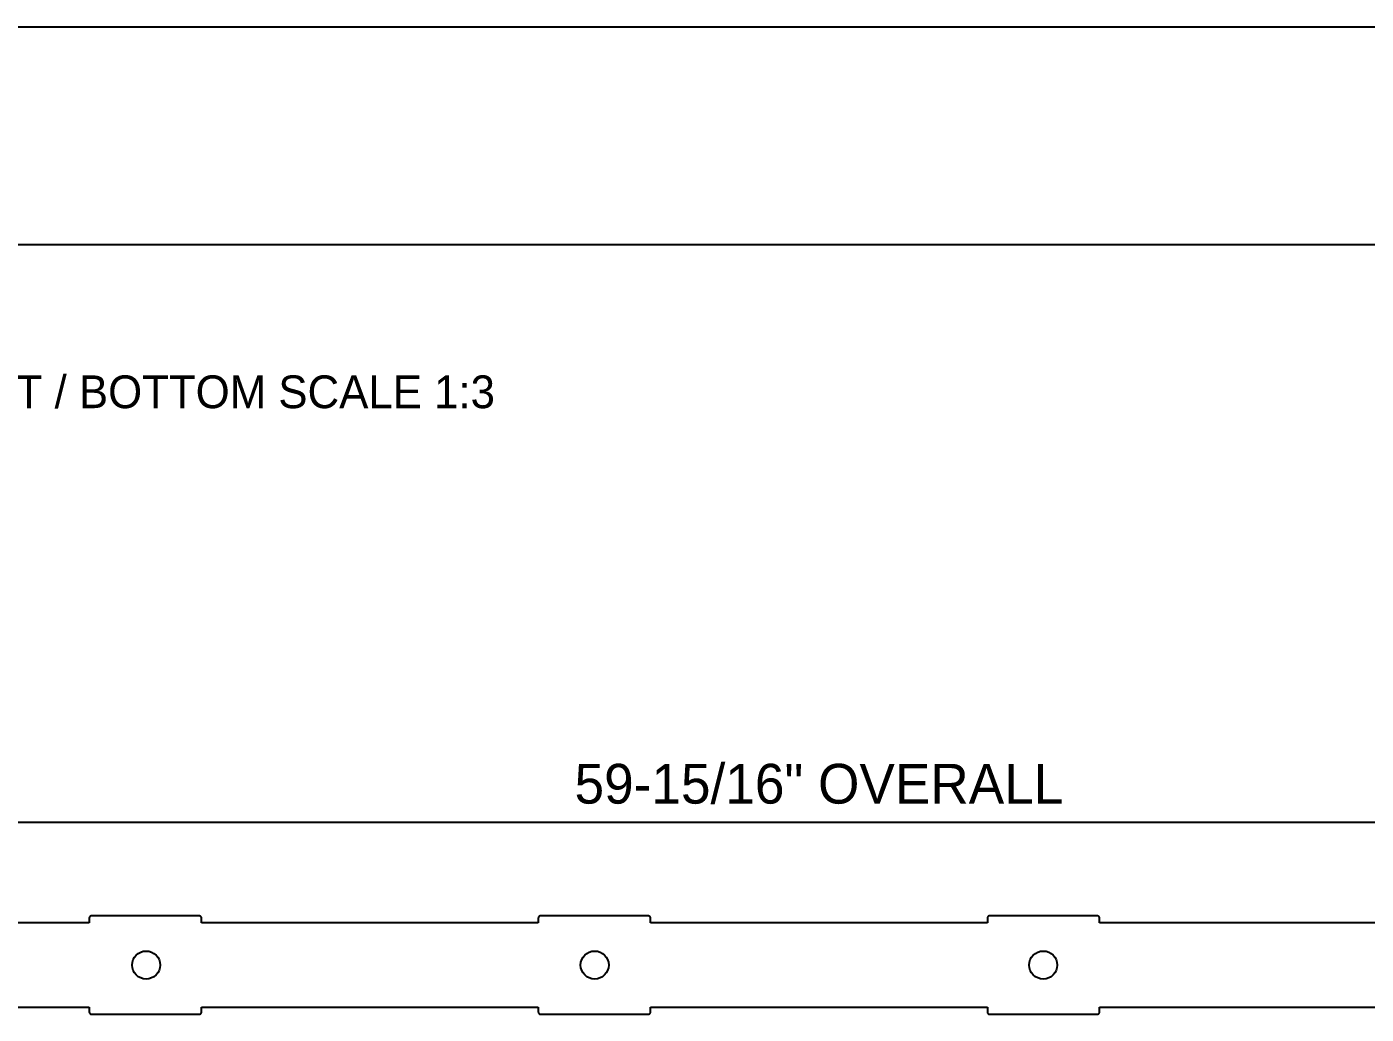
# Model space of a CAD drawing. Header units: inches. Extents: x 1.4 to 100.6, y 1.4 to 64.6.
# Drawn here: x 27.14 to 51, y 47 to 64.58 of the extents above; entities that cross this region are included whole.
import ezdxf
from ezdxf.enums import TextEntityAlignment as Align

# ---------------------------------------------------------------- set-up
doc = ezdxf.new("R2010")
doc.units = ezdxf.units.IN
doc.header["$MEASUREMENT"] = 0

msp = doc.modelspace()

# ---------------------------------------------------------------- linework, layer by layer
at = {"layer": 'ANNOTATION'}
msp.add_line((11.28, 50.417), (71.22, 50.417), dxfattribs=at)
at = {"layer": 'OUTLINE'}
for p, q in [((1.417, 64.583), (100.583, 64.583)), ((1.417, 60.708), (100.583, 60.708)), ((28.251, 48.717), (28.25, 48.716)), ((28.25, 48.716), (28.25, 48.715)), ((28.25, 48.715), (28.25, 48.714)), ((28.25, 48.714), (28.25, 48.714)), ((28.25, 48.714), (28.25, 48.713)), ((28.25, 48.713), (28.25, 48.712)), ((28.25, 48.712), (28.25, 48.711)), ((28.25, 48.711), (28.25, 48.625)), ((28.252, 48.722), (28.251, 48.721)), ((28.251, 48.721), (28.251, 48.72)), ((28.251, 48.72), (28.251, 48.719)), ((28.251, 48.719), (28.251, 48.718)), ((28.251, 48.718), (28.251, 48.717)), ((28.253, 48.725), (28.252, 48.724)), ((28.252, 48.724), (28.252, 48.723)), ((28.252, 48.723), (28.252, 48.722)), ((28.254, 48.727), (28.253, 48.727)), ((28.253, 48.727), (28.253, 48.726)), ((28.253, 48.726), (28.253, 48.725)), ((28.255, 48.729), (28.254, 48.728)), ((28.254, 48.728), (28.254, 48.727)), ((28.256, 48.731), (28.255, 48.73)), ((28.255, 48.73), (28.255, 48.729)), ((28.257, 48.733), (28.256, 48.732)), ((28.256, 48.732), (28.256, 48.731)), ((28.258, 48.734), (28.257, 48.733)), ((28.257, 48.733), (28.257, 48.733)), ((28.259, 48.736), (28.258, 48.735)), ((28.258, 48.735), (28.258, 48.734)), ((28.26, 48.736), (28.259, 48.736)), ((28.261, 48.738), (28.26, 48.737)), ((28.26, 48.737), (28.26, 48.736)), ((28.262, 48.738), (28.261, 48.738)), ((28.263, 48.74), (28.262, 48.739)), ((28.262, 48.739), (28.262, 48.738)), ((28.264, 48.74), (28.263, 48.74)), ((28.265, 48.742), (28.264, 48.741)), ((28.264, 48.741), (28.264, 48.74)), ((28.266, 48.742), (28.265, 48.742)), ((28.267, 48.743), (28.266, 48.742)), ((28.268, 48.744), (28.267, 48.743)), ((28.267, 48.743), (28.267, 48.743)), ((28.269, 48.744), (28.268, 48.744)), ((28.27, 48.745), (28.269, 48.744)), ((28.271, 48.745), (28.27, 48.745)), ((28.272, 48.746), (28.271, 48.745)), ((28.273, 48.746), (28.272, 48.746)), ((28.274, 48.747), (28.273, 48.747)), ((28.273, 48.747), (28.273, 48.746)), ((28.275, 48.747), (28.274, 48.747)), ((28.276, 48.748), (28.275, 48.747)), ((28.277, 48.748), (28.276, 48.748)), ((28.278, 48.748), (28.277, 48.748)), ((28.279, 48.749), (28.278, 48.748)), ((28.28, 48.749), (28.279, 48.749)), ((28.281, 48.749), (28.28, 48.749)), ((28.282, 48.749), (28.281, 48.749)), ((28.283, 48.749), (28.282, 48.749)), ((28.284, 48.75), (28.283, 48.749)), ((28.285, 48.75), (28.284, 48.75)), ((28.286, 48.75), (28.285, 48.75)), ((28.287, 48.75), (28.286, 48.75)), ((28.286, 48.75), (28.286, 48.75)), ((28.288, 48.75), (28.287, 48.75)), ((28.289, 48.75), (28.288, 48.75)), ((30.211, 48.75), (28.289, 48.75)), ((30.212, 48.75), (30.211, 48.75)), ((30.213, 48.75), (30.212, 48.75)), ((30.214, 48.75), (30.213, 48.75)), ((30.215, 48.75), (30.214, 48.75)), ((30.214, 48.75), (30.214, 48.75)), ((30.216, 48.75), (30.215, 48.75)), ((30.217, 48.749), (30.216, 48.75)), ((30.218, 48.749), (30.217, 48.749)), ((30.219, 48.749), (30.218, 48.749)), ((30.22, 48.749), (30.219, 48.749)), ((30.221, 48.749), (30.22, 48.749)), ((30.222, 48.748), (30.221, 48.749)), ((30.223, 48.748), (30.222, 48.748)), ((30.224, 48.748), (30.223, 48.748)), ((30.225, 48.747), (30.224, 48.748)), ((30.226, 48.747), (30.225, 48.747)), ((30.227, 48.747), (30.226, 48.747)), ((30.227, 48.746), (30.227, 48.747)), ((30.228, 48.746), (30.227, 48.746)), ((30.229, 48.745), (30.228, 48.746)), ((30.23, 48.745), (30.229, 48.745)), ((30.231, 48.744), (30.23, 48.745)), ((30.232, 48.744), (30.231, 48.744)), ((30.233, 48.743), (30.232, 48.744)), ((30.234, 48.742), (30.233, 48.743)), ((30.233, 48.743), (30.233, 48.743)), ((30.235, 48.742), (30.234, 48.742)), ((30.236, 48.741), (30.235, 48.742)), ((30.236, 48.74), (30.236, 48.741)), ((30.237, 48.74), (30.236, 48.74)), ((30.238, 48.739), (30.237, 48.74)), ((30.238, 48.738), (30.238, 48.739)), ((30.239, 48.738), (30.238, 48.738)), ((30.24, 48.737), (30.239, 48.738)), ((30.24, 48.736), (30.24, 48.737)), ((30.241, 48.736), (30.24, 48.736)), ((30.242, 48.735), (30.241, 48.736)), ((30.242, 48.734), (30.242, 48.735)), ((30.243, 48.733), (30.242, 48.734)), ((30.244, 48.732), (30.243, 48.733)), ((30.243, 48.733), (30.243, 48.733)), ((30.244, 48.731), (30.244, 48.732)), ((30.245, 48.73), (30.244, 48.731)), ((30.245, 48.729), (30.245, 48.73)), ((30.246, 48.728), (30.245, 48.729)), ((30.246, 48.727), (30.246, 48.728)), ((30.247, 48.727), (30.246, 48.727)), ((30.247, 48.726), (30.247, 48.727)), ((30.247, 48.725), (30.247, 48.726)), ((30.248, 48.724), (30.247, 48.725)), ((30.248, 48.723), (30.248, 48.724)), ((30.248, 48.722), (30.248, 48.723)), ((30.249, 48.721), (30.248, 48.722)), ((30.249, 48.72), (30.249, 48.721)), ((30.249, 48.719), (30.249, 48.72)), ((30.249, 48.718), (30.249, 48.719)), ((30.249, 48.717), (30.249, 48.718)), ((30.25, 48.716), (30.249, 48.717)), ((30.25, 48.715), (30.25, 48.716)), ((30.25, 48.714), (30.25, 48.715)), ((30.25, 48.713), (30.25, 48.714)), ((30.25, 48.714), (30.25, 48.714)), ((30.25, 48.712), (30.25, 48.713)), ((30.25, 48.711), (30.25, 48.712)), ((30.25, 48.625), (30.25, 48.711)), ((36.251, 48.717), (36.25, 48.716)), ((36.25, 48.716), (36.25, 48.715)), ((36.25, 48.715), (36.25, 48.714)), ((36.25, 48.714), (36.25, 48.714)), ((36.25, 48.714), (36.25, 48.713)), ((36.25, 48.713), (36.25, 48.712)), ((36.25, 48.712), (36.25, 48.711)), ((36.25, 48.711), (36.25, 48.625)), ((36.252, 48.722), (36.251, 48.721)), ((36.251, 48.721), (36.251, 48.72)), ((36.251, 48.72), (36.251, 48.719)), ((36.251, 48.719), (36.251, 48.718)), ((36.251, 48.718), (36.251, 48.717)), ((36.253, 48.725), (36.252, 48.724)), ((36.252, 48.724), (36.252, 48.723)), ((36.252, 48.723), (36.252, 48.722)), ((36.254, 48.727), (36.253, 48.727)), ((36.253, 48.727), (36.253, 48.726)), ((36.253, 48.726), (36.253, 48.725)), ((36.255, 48.729), (36.254, 48.728)), ((36.254, 48.728), (36.254, 48.727)), ((36.256, 48.731), (36.255, 48.73)), ((36.255, 48.73), (36.255, 48.729)), ((36.257, 48.733), (36.256, 48.732)), ((36.256, 48.732), (36.256, 48.731)), ((36.258, 48.734), (36.257, 48.733)), ((36.257, 48.733), (36.257, 48.733)), ((36.259, 48.736), (36.258, 48.735)), ((36.258, 48.735), (36.258, 48.734)), ((36.26, 48.736), (36.259, 48.736)), ((36.261, 48.738), (36.26, 48.737)), ((36.26, 48.737), (36.26, 48.736)), ((36.262, 48.738), (36.261, 48.738)), ((36.263, 48.74), (36.262, 48.739)), ((36.262, 48.739), (36.262, 48.738)), ((36.264, 48.74), (36.263, 48.74)), ((36.265, 48.742), (36.264, 48.741)), ((36.264, 48.741), (36.264, 48.74)), ((36.266, 48.742), (36.265, 48.742)), ((36.267, 48.743), (36.266, 48.742)), ((36.268, 48.744), (36.267, 48.743)), ((36.267, 48.743), (36.267, 48.743)), ((36.269, 48.744), (36.268, 48.744)), ((36.27, 48.745), (36.269, 48.744)), ((36.271, 48.745), (36.27, 48.745)), ((36.272, 48.746), (36.271, 48.745)), ((36.273, 48.746), (36.272, 48.746)), ((36.274, 48.747), (36.273, 48.747)), ((36.273, 48.747), (36.273, 48.746)), ((36.275, 48.747), (36.274, 48.747)), ((36.276, 48.748), (36.275, 48.747)), ((36.277, 48.748), (36.276, 48.748)), ((36.278, 48.748), (36.277, 48.748)), ((36.279, 48.749), (36.278, 48.748)), ((36.28, 48.749), (36.279, 48.749)), ((36.281, 48.749), (36.28, 48.749)), ((36.282, 48.749), (36.281, 48.749)), ((36.283, 48.749), (36.282, 48.749)), ((36.284, 48.75), (36.283, 48.749)), ((36.285, 48.75), (36.284, 48.75)), ((36.286, 48.75), (36.285, 48.75)), ((36.287, 48.75), (36.286, 48.75)), ((36.286, 48.75), (36.286, 48.75)), ((36.288, 48.75), (36.287, 48.75)), ((36.289, 48.75), (36.288, 48.75)), ((38.211, 48.75), (36.289, 48.75)), ((38.212, 48.75), (38.211, 48.75)), ((38.213, 48.75), (38.212, 48.75)), ((38.214, 48.75), (38.213, 48.75)), ((38.215, 48.75), (38.214, 48.75)), ((38.214, 48.75), (38.214, 48.75)), ((38.216, 48.75), (38.215, 48.75)), ((38.217, 48.749), (38.216, 48.75)), ((38.218, 48.749), (38.217, 48.749)), ((38.219, 48.749), (38.218, 48.749)), ((38.22, 48.749), (38.219, 48.749)), ((38.221, 48.749), (38.22, 48.749)), ((38.222, 48.748), (38.221, 48.749)), ((38.223, 48.748), (38.222, 48.748)), ((38.224, 48.748), (38.223, 48.748)), ((38.225, 48.747), (38.224, 48.748)), ((38.226, 48.747), (38.225, 48.747)), ((38.227, 48.747), (38.226, 48.747)), ((38.227, 48.746), (38.227, 48.747)), ((38.228, 48.746), (38.227, 48.746)), ((38.229, 48.745), (38.228, 48.746)), ((38.23, 48.745), (38.229, 48.745)), ((38.231, 48.744), (38.23, 48.745)), ((38.232, 48.744), (38.231, 48.744)), ((38.233, 48.743), (38.232, 48.744)), ((38.234, 48.742), (38.233, 48.743)), ((38.233, 48.743), (38.233, 48.743)), ((38.235, 48.742), (38.234, 48.742)), ((38.236, 48.741), (38.235, 48.742)), ((38.236, 48.74), (38.236, 48.741)), ((38.237, 48.74), (38.236, 48.74)), ((38.238, 48.739), (38.237, 48.74)), ((38.238, 48.738), (38.238, 48.739)), ((38.239, 48.738), (38.238, 48.738)), ((38.24, 48.737), (38.239, 48.738)), ((38.24, 48.736), (38.24, 48.737)), ((38.241, 48.736), (38.24, 48.736)), ((38.242, 48.735), (38.241, 48.736)), ((38.242, 48.734), (38.242, 48.735)), ((38.243, 48.733), (38.242, 48.734)), ((38.244, 48.732), (38.243, 48.733)), ((38.243, 48.733), (38.243, 48.733)), ((38.244, 48.731), (38.244, 48.732)), ((38.245, 48.73), (38.244, 48.731)), ((38.245, 48.729), (38.245, 48.73)), ((38.246, 48.728), (38.245, 48.729)), ((38.246, 48.727), (38.246, 48.728)), ((38.247, 48.727), (38.246, 48.727)), ((38.247, 48.726), (38.247, 48.727)), ((38.247, 48.725), (38.247, 48.726)), ((38.248, 48.724), (38.247, 48.725)), ((38.248, 48.723), (38.248, 48.724)), ((38.248, 48.722), (38.248, 48.723)), ((38.249, 48.721), (38.248, 48.722)), ((38.249, 48.72), (38.249, 48.721)), ((38.249, 48.719), (38.249, 48.72)), ((38.249, 48.718), (38.249, 48.719)), ((38.249, 48.717), (38.249, 48.718)), ((38.25, 48.716), (38.249, 48.717)), ((38.25, 48.715), (38.25, 48.716)), ((38.25, 48.714), (38.25, 48.715)), ((38.25, 48.713), (38.25, 48.714)), ((38.25, 48.714), (38.25, 48.714)), ((38.25, 48.712), (38.25, 48.713)), ((38.25, 48.711), (38.25, 48.712)), ((38.25, 48.625), (38.25, 48.711)), ((44.251, 48.717), (44.25, 48.716)), ((44.25, 48.716), (44.25, 48.715)), ((44.25, 48.715), (44.25, 48.714)), ((44.25, 48.714), (44.25, 48.714)), ((44.25, 48.714), (44.25, 48.713)), ((44.25, 48.713), (44.25, 48.712)), ((44.25, 48.712), (44.25, 48.711)), ((44.25, 48.711), (44.25, 48.625)), ((44.252, 48.722), (44.251, 48.721)), ((44.251, 48.721), (44.251, 48.72)), ((44.251, 48.72), (44.251, 48.719)), ((44.251, 48.719), (44.251, 48.718)), ((44.251, 48.718), (44.251, 48.717)), ((44.253, 48.725), (44.252, 48.724)), ((44.252, 48.724), (44.252, 48.723)), ((44.252, 48.723), (44.252, 48.722)), ((44.254, 48.727), (44.253, 48.727)), ((44.253, 48.727), (44.253, 48.726)), ((44.253, 48.726), (44.253, 48.725)), ((44.255, 48.729), (44.254, 48.728)), ((44.254, 48.728), (44.254, 48.727)), ((44.256, 48.731), (44.255, 48.73)), ((44.255, 48.73), (44.255, 48.729)), ((44.257, 48.733), (44.256, 48.732)), ((44.256, 48.732), (44.256, 48.731)), ((44.258, 48.734), (44.257, 48.733)), ((44.257, 48.733), (44.257, 48.733)), ((44.259, 48.736), (44.258, 48.735)), ((44.258, 48.735), (44.258, 48.734)), ((44.26, 48.736), (44.259, 48.736)), ((44.261, 48.738), (44.26, 48.737)), ((44.26, 48.737), (44.26, 48.736)), ((44.262, 48.738), (44.261, 48.738)), ((44.263, 48.74), (44.262, 48.739)), ((44.262, 48.739), (44.262, 48.738)), ((44.264, 48.74), (44.263, 48.74)), ((44.265, 48.742), (44.264, 48.741)), ((44.264, 48.741), (44.264, 48.74)), ((44.266, 48.742), (44.265, 48.742)), ((44.267, 48.743), (44.266, 48.742)), ((44.268, 48.744), (44.267, 48.743)), ((44.267, 48.743), (44.267, 48.743)), ((44.269, 48.744), (44.268, 48.744)), ((44.27, 48.745), (44.269, 48.744)), ((44.271, 48.745), (44.27, 48.745)), ((44.272, 48.746), (44.271, 48.745)), ((44.273, 48.746), (44.272, 48.746)), ((44.274, 48.747), (44.273, 48.747)), ((44.273, 48.747), (44.273, 48.746)), ((44.275, 48.747), (44.274, 48.747)), ((44.276, 48.748), (44.275, 48.747)), ((44.277, 48.748), (44.276, 48.748)), ((44.278, 48.748), (44.277, 48.748)), ((44.279, 48.749), (44.278, 48.748)), ((44.28, 48.749), (44.279, 48.749)), ((44.281, 48.749), (44.28, 48.749)), ((44.282, 48.749), (44.281, 48.749)), ((44.283, 48.749), (44.282, 48.749)), ((44.284, 48.75), (44.283, 48.749)), ((44.285, 48.75), (44.284, 48.75)), ((44.286, 48.75), (44.285, 48.75)), ((44.287, 48.75), (44.286, 48.75)), ((44.286, 48.75), (44.286, 48.75)), ((44.288, 48.75), (44.287, 48.75)), ((44.289, 48.75), (44.288, 48.75)), ((46.211, 48.75), (44.289, 48.75)), ((46.212, 48.75), (46.211, 48.75)), ((46.213, 48.75), (46.212, 48.75)), ((46.214, 48.75), (46.213, 48.75)), ((46.215, 48.75), (46.214, 48.75)), ((46.214, 48.75), (46.214, 48.75)), ((46.216, 48.75), (46.215, 48.75)), ((46.217, 48.749), (46.216, 48.75)), ((46.218, 48.749), (46.217, 48.749)), ((46.219, 48.749), (46.218, 48.749)), ((46.22, 48.749), (46.219, 48.749)), ((46.221, 48.749), (46.22, 48.749)), ((46.222, 48.748), (46.221, 48.749)), ((46.223, 48.748), (46.222, 48.748)), ((46.224, 48.748), (46.223, 48.748)), ((46.225, 48.747), (46.224, 48.748)), ((46.226, 48.747), (46.225, 48.747)), ((46.227, 48.747), (46.226, 48.747)), ((46.227, 48.746), (46.227, 48.747)), ((46.228, 48.746), (46.227, 48.746)), ((46.229, 48.745), (46.228, 48.746)), ((46.23, 48.745), (46.229, 48.745)), ((46.231, 48.744), (46.23, 48.745)), ((46.232, 48.744), (46.231, 48.744)), ((46.233, 48.743), (46.232, 48.744)), ((46.234, 48.742), (46.233, 48.743)), ((46.233, 48.743), (46.233, 48.743)), ((46.235, 48.742), (46.234, 48.742)), ((46.236, 48.741), (46.235, 48.742)), ((46.236, 48.74), (46.236, 48.741)), ((46.237, 48.74), (46.236, 48.74)), ((46.238, 48.739), (46.237, 48.74)), ((46.238, 48.738), (46.238, 48.739)), ((46.239, 48.738), (46.238, 48.738)), ((46.24, 48.737), (46.239, 48.738)), ((46.24, 48.736), (46.24, 48.737)), ((46.241, 48.736), (46.24, 48.736)), ((46.242, 48.735), (46.241, 48.736)), ((46.242, 48.734), (46.242, 48.735)), ((46.243, 48.733), (46.242, 48.734)), ((46.244, 48.732), (46.243, 48.733)), ((46.243, 48.733), (46.243, 48.733)), ((46.244, 48.731), (46.244, 48.732)), ((46.245, 48.73), (46.244, 48.731)), ((46.245, 48.729), (46.245, 48.73)), ((46.246, 48.728), (46.245, 48.729)), ((46.246, 48.727), (46.246, 48.728)), ((46.247, 48.727), (46.246, 48.727)), ((46.247, 48.726), (46.247, 48.727)), ((46.247, 48.725), (46.247, 48.726)), ((46.248, 48.724), (46.247, 48.725)), ((46.248, 48.723), (46.248, 48.724)), ((46.248, 48.722), (46.248, 48.723)), ((46.249, 48.721), (46.248, 48.722)), ((46.249, 48.72), (46.249, 48.721)), ((46.249, 48.719), (46.249, 48.72)), ((46.249, 48.718), (46.249, 48.719)), ((46.249, 48.717), (46.249, 48.718)), ((46.25, 48.716), (46.249, 48.717)), ((46.25, 48.715), (46.25, 48.716)), ((46.25, 48.714), (46.25, 48.715)), ((46.25, 48.713), (46.25, 48.714)), ((46.25, 48.714), (46.25, 48.714)), ((46.25, 48.712), (46.25, 48.713)), ((46.25, 48.711), (46.25, 48.712)), ((46.25, 48.625), (46.25, 48.711)), ((28.25, 48.625), (22.25, 48.625)), ((36.25, 48.625), (30.25, 48.625)), ((44.25, 48.625), (38.25, 48.625)), ((52.25, 48.625), (46.25, 48.625)), ((22.25, 47.125), (28.25, 47.125)), ((28.25, 47.125), (28.25, 47.039)), ((28.25, 47.039), (28.25, 47.038)), ((28.25, 47.038), (28.25, 47.037)), ((28.25, 47.037), (28.25, 47.036)), ((28.25, 47.036), (28.25, 47.036)), ((28.25, 47.036), (28.25, 47.035)), ((28.25, 47.035), (28.25, 47.034)), ((28.25, 47.034), (28.251, 47.033)), ((28.251, 47.033), (28.251, 47.032)), ((28.251, 47.032), (28.251, 47.031)), ((28.251, 47.031), (28.251, 47.03)), ((28.251, 47.03), (28.251, 47.029)), ((28.251, 47.029), (28.252, 47.028)), ((28.252, 47.028), (28.252, 47.027)), ((28.252, 47.027), (28.252, 47.026)), ((28.252, 47.026), (28.253, 47.025)), ((28.253, 47.025), (28.253, 47.024)), ((28.253, 47.024), (28.253, 47.023)), ((28.253, 47.023), (28.254, 47.023)), ((28.254, 47.023), (28.254, 47.022)), ((28.254, 47.022), (28.255, 47.021)), ((28.255, 47.021), (28.255, 47.02)), ((28.255, 47.02), (28.256, 47.019)), ((28.256, 47.019), (28.256, 47.018)), ((28.256, 47.018), (28.257, 47.017)), ((28.257, 47.017), (28.257, 47.017)), ((28.257, 47.017), (28.258, 47.016)), ((28.258, 47.016), (28.258, 47.015)), ((28.258, 47.015), (28.259, 47.014)), ((28.259, 47.014), (28.26, 47.014)), ((28.26, 47.014), (28.26, 47.013)), ((28.26, 47.013), (28.261, 47.012)), ((28.261, 47.012), (28.262, 47.012)), ((28.262, 47.012), (28.262, 47.011)), ((28.262, 47.011), (28.263, 47.01)), ((30.237, 47.01), (30.238, 47.011)), ((30.238, 47.011), (30.238, 47.012)), ((30.238, 47.012), (30.239, 47.012)), ((30.239, 47.012), (30.24, 47.013)), ((30.24, 47.013), (30.24, 47.014)), ((30.24, 47.014), (30.241, 47.014)), ((30.241, 47.014), (30.242, 47.015)), ((30.242, 47.016), (30.243, 47.017)), ((30.242, 47.015), (30.242, 47.016)), ((30.243, 47.017), (30.244, 47.018)), ((30.243, 47.017), (30.243, 47.017)), ((30.244, 47.019), (30.245, 47.02)), ((30.244, 47.018), (30.244, 47.019)), ((30.245, 47.021), (30.246, 47.022)), ((30.245, 47.02), (30.245, 47.021)), ((30.246, 47.022), (30.246, 47.023)), ((30.246, 47.023), (30.247, 47.023)), ((30.247, 47.025), (30.248, 47.026)), ((30.247, 47.024), (30.247, 47.025)), ((30.247, 47.023), (30.247, 47.024)), ((30.248, 47.028), (30.249, 47.029)), ((30.248, 47.027), (30.248, 47.028)), ((30.248, 47.026), (30.248, 47.027)), ((30.249, 47.033), (30.25, 47.034)), ((30.249, 47.032), (30.249, 47.033)), ((30.249, 47.031), (30.249, 47.032)), ((30.249, 47.03), (30.249, 47.031)), ((30.249, 47.029), (30.249, 47.03)), ((30.25, 47.039), (30.25, 47.125)), ((30.25, 47.125), (36.25, 47.125)), ((30.25, 47.038), (30.25, 47.039)), ((30.25, 47.037), (30.25, 47.038)), ((30.25, 47.036), (30.25, 47.037)), ((30.25, 47.035), (30.25, 47.036)), ((30.25, 47.036), (30.25, 47.036)), ((30.25, 47.034), (30.25, 47.035)), ((36.25, 47.125), (36.25, 47.039)), ((36.25, 47.039), (36.25, 47.038)), ((36.25, 47.038), (36.25, 47.037)), ((36.25, 47.037), (36.25, 47.036)), ((36.25, 47.036), (36.25, 47.036)), ((36.25, 47.036), (36.25, 47.035)), ((36.25, 47.035), (36.25, 47.034)), ((36.25, 47.034), (36.251, 47.033)), ((36.251, 47.033), (36.251, 47.032)), ((36.251, 47.032), (36.251, 47.031)), ((36.251, 47.031), (36.251, 47.03)), ((36.251, 47.03), (36.251, 47.029)), ((36.251, 47.029), (36.252, 47.028)), ((36.252, 47.028), (36.252, 47.027)), ((36.252, 47.027), (36.252, 47.026)), ((36.252, 47.026), (36.253, 47.025)), ((36.253, 47.025), (36.253, 47.024)), ((36.253, 47.024), (36.253, 47.023)), ((36.253, 47.023), (36.254, 47.023)), ((36.254, 47.023), (36.254, 47.022)), ((36.254, 47.022), (36.255, 47.021)), ((36.255, 47.021), (36.255, 47.02)), ((36.255, 47.02), (36.256, 47.019)), ((36.256, 47.019), (36.256, 47.018)), ((36.256, 47.018), (36.257, 47.017)), ((36.257, 47.017), (36.257, 47.017)), ((36.257, 47.017), (36.258, 47.016)), ((36.258, 47.016), (36.258, 47.015)), ((36.258, 47.015), (36.259, 47.014)), ((36.259, 47.014), (36.26, 47.014)), ((36.26, 47.014), (36.26, 47.013)), ((36.26, 47.013), (36.261, 47.012)), ((36.261, 47.012), (36.262, 47.012)), ((36.262, 47.012), (36.262, 47.011)), ((36.262, 47.011), (36.263, 47.01)), ((38.237, 47.01), (38.238, 47.011)), ((38.238, 47.011), (38.238, 47.012)), ((38.238, 47.012), (38.239, 47.012)), ((38.239, 47.012), (38.24, 47.013)), ((38.24, 47.013), (38.24, 47.014)), ((38.24, 47.014), (38.241, 47.014)), ((38.241, 47.014), (38.242, 47.015)), ((38.242, 47.016), (38.243, 47.017)), ((38.242, 47.015), (38.242, 47.016)), ((38.243, 47.017), (38.244, 47.018)), ((38.243, 47.017), (38.243, 47.017)), ((38.244, 47.019), (38.245, 47.02)), ((38.244, 47.018), (38.244, 47.019)), ((38.245, 47.021), (38.246, 47.022)), ((38.245, 47.02), (38.245, 47.021)), ((38.246, 47.022), (38.246, 47.023)), ((38.246, 47.023), (38.247, 47.023)), ((38.247, 47.025), (38.248, 47.026)), ((38.247, 47.024), (38.247, 47.025)), ((38.247, 47.023), (38.247, 47.024)), ((38.248, 47.028), (38.249, 47.029)), ((38.248, 47.027), (38.248, 47.028)), ((38.248, 47.026), (38.248, 47.027)), ((38.249, 47.033), (38.25, 47.034)), ((38.249, 47.032), (38.249, 47.033)), ((38.249, 47.031), (38.249, 47.032)), ((38.249, 47.03), (38.249, 47.031)), ((38.249, 47.029), (38.249, 47.03)), ((38.25, 47.039), (38.25, 47.125)), ((38.25, 47.125), (44.25, 47.125)), ((38.25, 47.038), (38.25, 47.039)), ((38.25, 47.037), (38.25, 47.038)), ((38.25, 47.036), (38.25, 47.037)), ((38.25, 47.035), (38.25, 47.036)), ((38.25, 47.036), (38.25, 47.036)), ((38.25, 47.034), (38.25, 47.035)), ((44.25, 47.125), (44.25, 47.039)), ((44.25, 47.039), (44.25, 47.038)), ((44.25, 47.038), (44.25, 47.037)), ((44.25, 47.037), (44.25, 47.036)), ((44.25, 47.036), (44.25, 47.036)), ((44.25, 47.036), (44.25, 47.035)), ((44.25, 47.035), (44.25, 47.034)), ((44.25, 47.034), (44.251, 47.033)), ((44.251, 47.033), (44.251, 47.032)), ((44.251, 47.032), (44.251, 47.031)), ((44.251, 47.031), (44.251, 47.03)), ((44.251, 47.03), (44.251, 47.029)), ((44.251, 47.029), (44.252, 47.028)), ((44.252, 47.028), (44.252, 47.027)), ((44.252, 47.027), (44.252, 47.026)), ((44.252, 47.026), (44.253, 47.025)), ((44.253, 47.025), (44.253, 47.024)), ((44.253, 47.024), (44.253, 47.023)), ((44.253, 47.023), (44.254, 47.023)), ((44.254, 47.023), (44.254, 47.022)), ((44.254, 47.022), (44.255, 47.021)), ((44.255, 47.021), (44.255, 47.02)), ((44.255, 47.02), (44.256, 47.019)), ((44.256, 47.019), (44.256, 47.018)), ((44.256, 47.018), (44.257, 47.017)), ((44.257, 47.017), (44.257, 47.017)), ((44.257, 47.017), (44.258, 47.016)), ((44.258, 47.016), (44.258, 47.015)), ((44.258, 47.015), (44.259, 47.014)), ((44.259, 47.014), (44.26, 47.014)), ((44.26, 47.014), (44.26, 47.013)), ((44.26, 47.013), (44.261, 47.012)), ((44.261, 47.012), (44.262, 47.012)), ((44.262, 47.012), (44.262, 47.011)), ((44.262, 47.011), (44.263, 47.01)), ((46.237, 47.01), (46.238, 47.011)), ((46.238, 47.011), (46.238, 47.012)), ((46.238, 47.012), (46.239, 47.012)), ((46.239, 47.012), (46.24, 47.013)), ((46.24, 47.013), (46.24, 47.014)), ((46.24, 47.014), (46.241, 47.014)), ((46.241, 47.014), (46.242, 47.015)), ((46.242, 47.016), (46.243, 47.017)), ((46.242, 47.015), (46.242, 47.016)), ((46.243, 47.017), (46.244, 47.018)), ((46.243, 47.017), (46.243, 47.017)), ((46.244, 47.019), (46.245, 47.02)), ((46.244, 47.018), (46.244, 47.019)), ((46.245, 47.021), (46.246, 47.022)), ((46.245, 47.02), (46.245, 47.021)), ((46.246, 47.022), (46.246, 47.023)), ((46.246, 47.023), (46.247, 47.023)), ((46.247, 47.025), (46.248, 47.026)), ((46.247, 47.024), (46.247, 47.025)), ((46.247, 47.023), (46.247, 47.024)), ((46.248, 47.028), (46.249, 47.029)), ((46.248, 47.027), (46.248, 47.028)), ((46.248, 47.026), (46.248, 47.027)), ((46.249, 47.033), (46.25, 47.034)), ((46.249, 47.032), (46.249, 47.033)), ((46.249, 47.031), (46.249, 47.032)), ((46.249, 47.03), (46.249, 47.031)), ((46.249, 47.029), (46.249, 47.03)), ((46.25, 47.039), (46.25, 47.125)), ((46.25, 47.125), (52.25, 47.125)), ((46.25, 47.038), (46.25, 47.039)), ((46.25, 47.037), (46.25, 47.038)), ((46.25, 47.036), (46.25, 47.037)), ((46.25, 47.035), (46.25, 47.036)), ((46.25, 47.036), (46.25, 47.036)), ((46.25, 47.034), (46.25, 47.035)), ((28.263, 47.01), (28.264, 47.01)), ((28.264, 47.01), (28.264, 47.009)), ((28.264, 47.009), (28.265, 47.008)), ((28.265, 47.008), (28.266, 47.008)), ((28.266, 47.008), (28.267, 47.007)), ((28.267, 47.007), (28.267, 47.007)), ((28.267, 47.007), (28.268, 47.006)), ((28.268, 47.006), (28.269, 47.006)), ((28.269, 47.006), (28.27, 47.005)), ((28.27, 47.005), (28.271, 47.005)), ((28.271, 47.005), (28.272, 47.004)), ((28.272, 47.004), (28.273, 47.004)), ((28.273, 47.004), (28.273, 47.003)), ((28.273, 47.003), (28.274, 47.003)), ((28.274, 47.003), (28.275, 47.003)), ((28.275, 47.003), (28.276, 47.002)), ((28.276, 47.002), (28.277, 47.002)), ((28.277, 47.002), (28.278, 47.002)), ((28.278, 47.002), (28.279, 47.001)), ((28.279, 47.001), (28.28, 47.001)), ((28.28, 47.001), (28.281, 47.001)), ((28.281, 47.001), (28.282, 47.001)), ((28.282, 47.001), (28.283, 47.001)), ((28.283, 47.001), (28.284, 47)), ((28.284, 47), (28.285, 47)), ((28.285, 47), (28.286, 47)), ((28.286, 47), (28.286, 47)), ((28.286, 47), (28.287, 47)), ((28.287, 47), (28.288, 47)), ((28.288, 47), (28.289, 47)), ((28.289, 47), (30.211, 47)), ((30.211, 47), (30.212, 47)), ((30.212, 47), (30.213, 47)), ((30.213, 47), (30.214, 47)), ((30.214, 47), (30.214, 47)), ((30.214, 47), (30.215, 47)), ((30.215, 47), (30.216, 47)), ((30.216, 47), (30.217, 47.001)), ((30.217, 47.001), (30.218, 47.001)), ((30.218, 47.001), (30.219, 47.001)), ((30.219, 47.001), (30.22, 47.001)), ((30.22, 47.001), (30.221, 47.001)), ((30.221, 47.001), (30.222, 47.002)), ((30.222, 47.002), (30.223, 47.002)), ((30.223, 47.002), (30.224, 47.002)), ((30.224, 47.002), (30.225, 47.003)), ((30.225, 47.003), (30.226, 47.003)), ((30.226, 47.003), (30.227, 47.003)), ((30.227, 47.003), (30.227, 47.004)), ((30.227, 47.004), (30.228, 47.004)), ((30.228, 47.004), (30.229, 47.005)), ((30.229, 47.005), (30.23, 47.005)), ((30.23, 47.005), (30.231, 47.006)), ((30.231, 47.006), (30.232, 47.006)), ((30.232, 47.006), (30.233, 47.007)), ((30.233, 47.007), (30.234, 47.008)), ((30.233, 47.007), (30.233, 47.007)), ((30.234, 47.008), (30.235, 47.008)), ((30.235, 47.008), (30.236, 47.009)), ((30.236, 47.009), (30.236, 47.01)), ((30.236, 47.01), (30.237, 47.01)), ((36.263, 47.01), (36.264, 47.01)), ((36.264, 47.01), (36.264, 47.009)), ((36.264, 47.009), (36.265, 47.008)), ((36.265, 47.008), (36.266, 47.008)), ((36.266, 47.008), (36.267, 47.007)), ((36.267, 47.007), (36.267, 47.007)), ((36.267, 47.007), (36.268, 47.006)), ((36.268, 47.006), (36.269, 47.006)), ((36.269, 47.006), (36.27, 47.005)), ((36.27, 47.005), (36.271, 47.005)), ((36.271, 47.005), (36.272, 47.004)), ((36.272, 47.004), (36.273, 47.004)), ((36.273, 47.004), (36.273, 47.003)), ((36.273, 47.003), (36.274, 47.003)), ((36.274, 47.003), (36.275, 47.003)), ((36.275, 47.003), (36.276, 47.002)), ((36.276, 47.002), (36.277, 47.002)), ((36.277, 47.002), (36.278, 47.002)), ((36.278, 47.002), (36.279, 47.001)), ((36.279, 47.001), (36.28, 47.001)), ((36.28, 47.001), (36.281, 47.001)), ((36.281, 47.001), (36.282, 47.001)), ((36.282, 47.001), (36.283, 47.001)), ((36.283, 47.001), (36.284, 47)), ((36.284, 47), (36.285, 47)), ((36.285, 47), (36.286, 47)), ((36.286, 47), (36.286, 47)), ((36.286, 47), (36.287, 47)), ((36.287, 47), (36.288, 47)), ((36.288, 47), (36.289, 47)), ((36.289, 47), (38.211, 47)), ((38.211, 47), (38.212, 47)), ((38.212, 47), (38.213, 47)), ((38.213, 47), (38.214, 47)), ((38.214, 47), (38.214, 47)), ((38.214, 47), (38.215, 47)), ((38.215, 47), (38.216, 47)), ((38.216, 47), (38.217, 47.001)), ((38.217, 47.001), (38.218, 47.001)), ((38.218, 47.001), (38.219, 47.001)), ((38.219, 47.001), (38.22, 47.001)), ((38.22, 47.001), (38.221, 47.001)), ((38.221, 47.001), (38.222, 47.002)), ((38.222, 47.002), (38.223, 47.002)), ((38.223, 47.002), (38.224, 47.002)), ((38.224, 47.002), (38.225, 47.003)), ((38.225, 47.003), (38.226, 47.003)), ((38.226, 47.003), (38.227, 47.003)), ((38.227, 47.003), (38.227, 47.004)), ((38.227, 47.004), (38.228, 47.004)), ((38.228, 47.004), (38.229, 47.005)), ((38.229, 47.005), (38.23, 47.005)), ((38.23, 47.005), (38.231, 47.006)), ((38.231, 47.006), (38.232, 47.006)), ((38.232, 47.006), (38.233, 47.007)), ((38.233, 47.007), (38.234, 47.008)), ((38.233, 47.007), (38.233, 47.007)), ((38.234, 47.008), (38.235, 47.008)), ((38.235, 47.008), (38.236, 47.009)), ((38.236, 47.009), (38.236, 47.01)), ((38.236, 47.01), (38.237, 47.01)), ((44.263, 47.01), (44.264, 47.01)), ((44.264, 47.01), (44.264, 47.009)), ((44.264, 47.009), (44.265, 47.008)), ((44.265, 47.008), (44.266, 47.008)), ((44.266, 47.008), (44.267, 47.007)), ((44.267, 47.007), (44.267, 47.007)), ((44.267, 47.007), (44.268, 47.006)), ((44.268, 47.006), (44.269, 47.006)), ((44.269, 47.006), (44.27, 47.005)), ((44.27, 47.005), (44.271, 47.005)), ((44.271, 47.005), (44.272, 47.004)), ((44.272, 47.004), (44.273, 47.004)), ((44.273, 47.004), (44.273, 47.003)), ((44.273, 47.003), (44.274, 47.003)), ((44.274, 47.003), (44.275, 47.003)), ((44.275, 47.003), (44.276, 47.002)), ((44.276, 47.002), (44.277, 47.002)), ((44.277, 47.002), (44.278, 47.002)), ((44.278, 47.002), (44.279, 47.001)), ((44.279, 47.001), (44.28, 47.001)), ((44.28, 47.001), (44.281, 47.001)), ((44.281, 47.001), (44.282, 47.001)), ((44.282, 47.001), (44.283, 47.001)), ((44.283, 47.001), (44.284, 47)), ((44.284, 47), (44.285, 47)), ((44.285, 47), (44.286, 47)), ((44.286, 47), (44.286, 47)), ((44.286, 47), (44.287, 47)), ((44.287, 47), (44.288, 47)), ((44.288, 47), (44.289, 47)), ((44.289, 47), (46.211, 47)), ((46.211, 47), (46.212, 47)), ((46.212, 47), (46.213, 47)), ((46.213, 47), (46.214, 47)), ((46.214, 47), (46.214, 47)), ((46.214, 47), (46.215, 47)), ((46.215, 47), (46.216, 47)), ((46.216, 47), (46.217, 47.001)), ((46.217, 47.001), (46.218, 47.001)), ((46.218, 47.001), (46.219, 47.001)), ((46.219, 47.001), (46.22, 47.001)), ((46.22, 47.001), (46.221, 47.001)), ((46.221, 47.001), (46.222, 47.002)), ((46.222, 47.002), (46.223, 47.002)), ((46.223, 47.002), (46.224, 47.002)), ((46.224, 47.002), (46.225, 47.003)), ((46.225, 47.003), (46.226, 47.003)), ((46.226, 47.003), (46.227, 47.003)), ((46.227, 47.003), (46.227, 47.004)), ((46.227, 47.004), (46.228, 47.004)), ((46.228, 47.004), (46.229, 47.005)), ((46.229, 47.005), (46.23, 47.005)), ((46.23, 47.005), (46.231, 47.006)), ((46.231, 47.006), (46.232, 47.006)), ((46.232, 47.006), (46.233, 47.007)), ((46.233, 47.007), (46.234, 47.008)), ((46.233, 47.007), (46.233, 47.007)), ((46.234, 47.008), (46.235, 47.008)), ((46.235, 47.008), (46.236, 47.009)), ((46.236, 47.009), (46.236, 47.01)), ((46.236, 47.01), (46.237, 47.01))]:
    msp.add_line(p, q, dxfattribs=at)
for centre in [(29.263, 47.875), (37.254, 47.875), (45.246, 47.875)]:
    msp.add_circle(centre, 0.25, dxfattribs=at)

# ---------------------------------------------------------------- texts
at = {"layer": 'ANNOTATION'}
msp.add_text('body-0119  |  QTY 1 IN Treads - BTM Run  |  INCHES  |  TOP / FRONT / BOTTOM SCALE 1:3', height=0.58333, dxfattribs=at).set_placement((2.75, 57.792))
msp.add_text('59-15/16" OVERALL', height=0.70833, dxfattribs=at).set_placement((41.25, 50.75), align=Align.CENTER)

doc.saveas('drawing.dxf')
